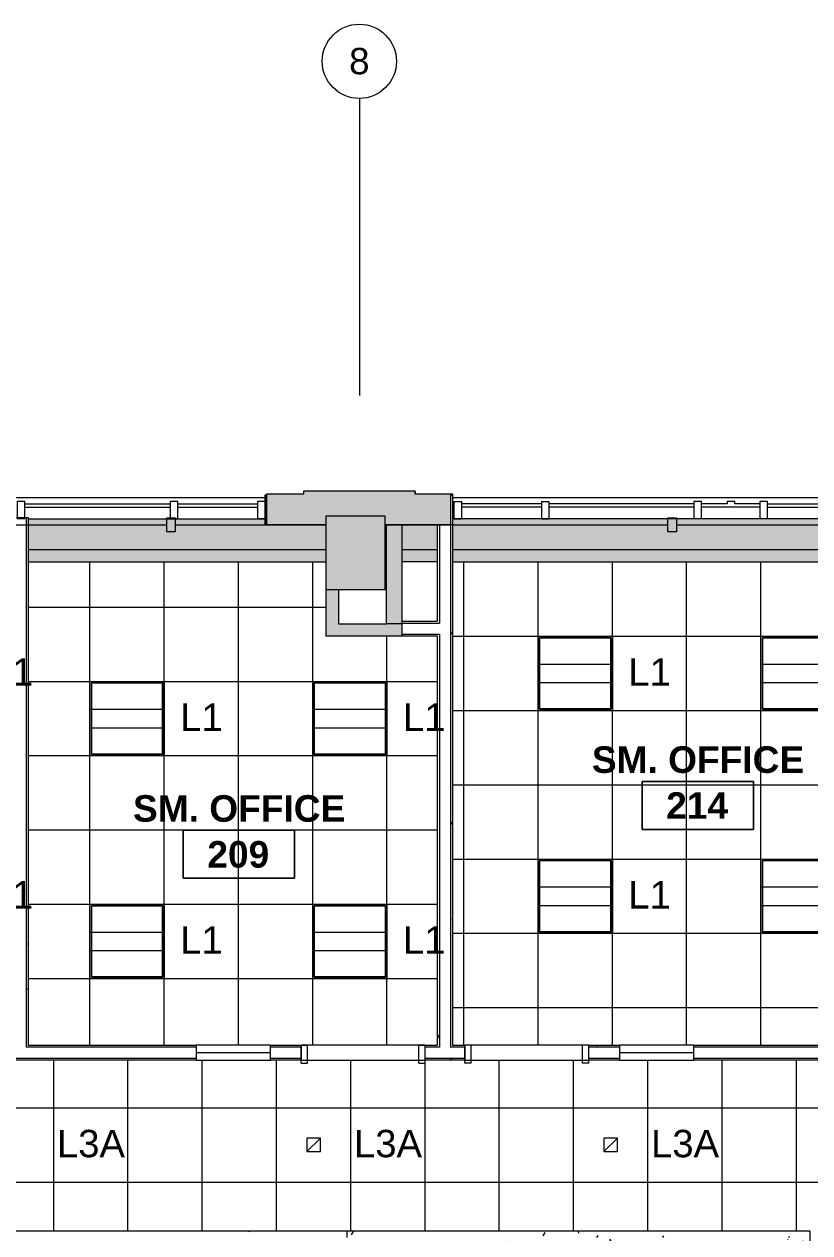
# Model space of a CAD drawing. Header units: inches. Extents: x 389 to 3083, y 11893 to 13691.
# Drawn here: x 2251.8 to 2505.7, y 13300.4 to 13691 of the extents above; entities that cross this region are included whole.
import ezdxf

# ---------------------------------------------------------------- set-up
doc = ezdxf.new("R2010")
doc.units = ezdxf.units.IN
doc.header["$MEASUREMENT"] = 0
for name, color, linetype, lineweight in [('X2$0$A-AREA-IDEN', 2, 'Continuous', 9), ('X2$0$A-CLNG', 13, 'Continuous', 13), ('X2$0$A-CLNG-PATT', 13, 'Continuous', 13), ('X2$0$A-Cols-Extr', 7, 'Continuous', 9), ('X2$0$A-DOOR', 31, 'Continuous', 13), ('X2$0$A-DOOR-FRAM', 31, 'Continuous', 20), ('X2$0$A-GLAZ', 151, 'Continuous', 13), ('X2$0$A-WALL', 113, 'Continuous', 13), ('X2$0$A-Wall-Extr', 7, 'Continuous', 9), ('X2$0$A-WALL-PATT', 111, 'Continuous', 13), ('X2$0$E-ELEC-FIXT', 91, 'Continuous', 9), ('X2$0$E-LITE-EQPM', 33, 'Continuous', 9), ('X2$0$E-LITE-EQPM-IDEN', 33, 'Continuous', 9), ('X2$0$I-WALL', 2, 'Continuous', 9), ('X2$0$Plaza America_Tower 1_2nd Floor -REVIT_dwg', 8, 'Continuous', 9), ('X2$0$S-COLS', 52, 'Continuous', 13), ('X2$0$S-GRID', 1, 'Continuous', 9), ('X2$0$S-GRID-IDEN', 1, 'Continuous', 9)]:
    doc.layers.add(name, color=color, linetype=linetype, lineweight=lineweight)
doc.styles.add('X2$0$Arial_3', font='arial.ttf', dxfattribs={"height": 8.851796})
doc.styles.add('X2$0$Swis721 Lt BT', font='swissl.ttf', dxfattribs={"height": 8.514638})
doc.styles.add('X2$0$Swis721 Lt BT_B', font='', dxfattribs={"height": 8.583975})
doc.styles.get('X2$0$Swis721 Lt BT_B').set_extended_font_data('Swis721 Lt BT', bold=True)
pattern_1 = [(0, (-24941.6016, 0), (30.72, 7.68), [1.267, -21.773, 1.267, -21.773, -122.88]), (0, (-24941.6016, 0), (30.72, 7.68), [-46.08, 1.267, -44.813, 1.267, -21.773, -53.76]), (0, (-24941.6016, 0), (30.72, 7.68), [-115.2, 1.267, -14.093, 1.267, -37.133]), (120, (-24930.0816, 3.84), (-22.0110751, 22.7643004), [1.267, -21.773, 1.267, -21.773, -122.88]), (120, (-24930.0816, 3.84), (-22.0110751, 22.7643004), [-46.08, 1.267, -44.813, 1.267, -21.773, -53.76]), (120, (-24930.0816, 3.84), (-22.0110751, 22.7643004), [-115.2, 1.267, -14.093, 1.267, -37.133]), (240, (-24926.2416, 19.2), (-8.7089249, -30.4443004), [1.267, -21.773, 1.267, -21.773, -122.88]), (240, (-24926.2416, 19.2), (-8.7089249, -30.4443004), [-46.08, 1.267, -44.813, 1.267, -21.773, -53.76]), (240, (-24926.2416, 19.2), (-8.7089249, -30.4443004), [-115.2, 1.267, -14.093, 1.267, -37.133])]
pattern_2 = [(0, (-24941.6016, 0), (15.36, 3.84), [1.267, -10.253, 1.267, -10.253, -61.44]), (0, (-24941.6016, 0), (15.36, 3.84), [-23.04, 1.267, -21.773, 1.267, -10.253, -26.88]), (0, (-24941.6016, 0), (15.36, 3.84), [-57.6, 1.267, -6.413, 1.267, -17.933]), (120, (-24935.8416, 1.92), (-11.00553755, 11.3821502), [1.267, -10.253, 1.267, -10.253, -61.44]), (120, (-24935.8416, 1.92), (-11.00553755, 11.3821502), [-23.04, 1.267, -21.773, 1.267, -10.253, -26.88]), (120, (-24935.8416, 1.92), (-11.00553755, 11.3821502), [-57.6, 1.267, -6.413, 1.267, -17.933]), (240, (-24933.9216, 9.6), (-4.35446245, -15.2221502), [1.267, -10.253, 1.267, -10.253, -61.44]), (240, (-24933.9216, 9.6), (-4.35446245, -15.2221502), [-23.04, 1.267, -21.773, 1.267, -10.253, -26.88]), (240, (-24933.9216, 9.6), (-4.35446245, -15.2221502), [-57.6, 1.267, -6.413, 1.267, -17.933])]

# ---------------------------------------------------------------- blocks, each defined once
blk = doc.blocks.new('X2$0$PS - Duplex - Duplex-4172790-FIRST FLOOR')
at = {"layer": 'X2$0$E-ELEC-FIXT'}
for p, q in [((1.375, 2.25), (-1.375, 2.25)), ((-1.375, 2.25), (-1.375, -2.25)), ((1.375, -2.25), (1.375, 2.25)), ((-1.375, -2.25), (1.375, -2.25))]:
    blk.add_line(p, q, dxfattribs=at)
blk = doc.blocks.new('X2$0$Plaza America_Tower 1_2nd Floor -REVIT_dwg-5250115-FIRST FLOOR')
at = {"layer": 'X2$0$A-Cols-Extr'}
for p, q in [((27310.49, 13509.26), (27309.99, 13509.26)), ((27310.49, 13508.11), (27309.99, 13508.11))]:
    blk.add_line(p, q, dxfattribs=at)
at = {"layer": 'X2$0$A-GLAZ'}
for p, q in [((27271.31, 13537.91), (27091.81, 13537.91)), ((27193.68, 13535.91), (27240.56, 13535.91)), ((27193.68, 13534.91), (27240.56, 13534.91)), ((27243.06, 13535.91), (27268.81, 13535.91)), ((27243.06, 13534.91), (27268.81, 13534.91)), ((27511.81, 13537.91), (27331.81, 13537.91)), ((27360.56, 13535.91), (27334.81, 13535.91)), ((27360.56, 13534.85), (27334.81, 13534.85)), ((27409.81, 13535.91), (27363.06, 13535.91)), ((27409.81, 13534.85), (27363.06, 13534.85)), ((27431.18, 13534.91), (27412.31, 13534.91)), ((27433.68, 13535.91), (27480.56, 13535.91)), ((27433.68, 13534.91), (27480.56, 13534.91)), ((27138.22, 13529.16), (27239.47, 13529.16)), ((27242.22, 13529.16), (27271.81, 13529.16)), ((27404.22, 13529.16), (27511.81, 13529.16))]:
    blk.add_line(p, q, dxfattribs=at)
at = {"layer": 'X2$0$A-GLAZ', "flags": 128}
for points in [[(27331.81, 13538.91), (27331.81, 13529.16), (27401.47, 13529.16)], [(27243.06, 13536.66), (27240.56, 13536.66), (27240.56, 13531.41)], [(27242.22, 13531.16), (27243.06, 13531.16), (27243.06, 13536.66)], [(27271.31, 13536.66), (27268.81, 13536.66), (27268.81, 13531.16), (27271.31, 13531.16)], [(27431.18, 13535.91), (27423.06, 13535.91), (27423.06, 13536.66), (27420.56, 13536.66), (27420.56, 13535.91), (27412.31, 13535.91)]]:
    blk.add_lwpolyline(points, dxfattribs=at)
for points in [[(27191.18, 13536.66), (27191.18, 13531.16), (27193.68, 13531.16), (27193.68, 13536.66)], [(27334.81, 13531.12), (27334.81, 13536.62), (27332.31, 13536.62), (27332.31, 13531.12)], [(27360.56, 13531.12), (27363.06, 13531.12), (27363.06, 13536.62), (27360.56, 13536.62)], [(27412.31, 13531.16), (27412.31, 13536.66), (27409.81, 13536.66), (27409.81, 13531.16)], [(27431.18, 13531.16), (27433.68, 13531.16), (27433.68, 13536.66), (27431.18, 13536.66)]]:
    blk.add_lwpolyline(points, close=True, dxfattribs=at)
at = {"layer": 'X2$0$A-Wall-Extr'}
for p, q in [((27271.31, 13538.91), (27271.81, 13538.91)), ((27331.24, 13538.91), (27331.81, 13538.91)), ((27290.99, 13529.16), (27271.81, 13529.16)), ((27331.81, 13529.16), (27315.49, 13529.16))]:
    blk.add_line(p, q, dxfattribs=at)
at = {"layer": 'X2$0$A-Wall-Extr', "flags": 128}
for points in [[(27290.99, 13529.16), (27271.31, 13529.16), (27271.31, 13538.91), (27271.31, 13529.16)], [(27331.24, 13538.91), (27331.81, 13538.91), (27331.81, 13529.16), (27315.49, 13529.16)], [(27319.65, 13539.91), (27319.81, 13539.91), (27319.81, 13539.17)], [(27319.65, 13539.91), (27319.81, 13539.91), (27319.81, 13539.17)]]:
    blk.add_lwpolyline(points, dxfattribs=at)
blk = doc.blocks.new('X2$0$Single Flush - OTJ_SOLIDFLUSH_ALUM-4900816-FIRST FLOOR')
at = {"layer": 'X2$0$A-DOOR-FRAM'}
for p, q in [((-20, -3.3125), (-20, 2.4375)), ((-20, 2.4375), (-18, 2.4375)), ((-18, -3.3125), (-18, 2.4375)), ((18.000004, -3.3125), (18.000004, 2.4375)), ((18.000004, 2.4375), (20.000004, 2.4375)), ((20.000004, -3.3125), (20.000004, 2.4375)), ((-20, -3.3125), (-18, -3.3125)), ((18.000004, -3.3125), (20.000004, -3.3125))]:
    blk.add_line(p, q, dxfattribs=at)
blk = doc.blocks.new('X2$0$Single Flush - OTJ_SOLIDFLUSH_ALUM-4900275-FIRST FLOOR')
at = {"layer": 'X2$0$A-DOOR-FRAM'}
for p, q in [((-20, 3.3125), (-20, -2.4375)), ((-20, 3.3125), (-18, 3.3125)), ((-18, 3.3125), (-18, -2.4375)), ((18.000004, 3.3125), (18.000004, -2.4375)), ((18.000004, 3.3125), (20.000004, 3.3125)), ((20.000004, 3.3125), (20.000004, -2.4375)), ((-20, -2.4375), (-18, -2.4375)), ((18.000004, -2.4375), (20.000004, -2.4375))]:
    blk.add_line(p, q, dxfattribs=at)
blk = doc.blocks.new('X2$0$Frameless opening with glazing - 24_ x 96_-4900874-FIRST FLOOR')
at = {"layer": 'X2$0$A-GLAZ'}
blk.add_line((-13.5, 0.0625), (10.5, 0.0625), dxfattribs=at)
blk = doc.blocks.new('X2$0$L-Ceiling Light - Linear Box - 2_x2_-4960925-FIRST FLOOR')
at = {"layer": 'X2$0$E-LITE-EQPM'}
for p, q in [((-12, -12), (-12, 12)), ((-12, 12), (12, 12)), ((-12, -12), (-12, 12)), ((-12, 12), (12, 12)), ((12, 12), (12, -12)), ((12, 12), (12, -12)), ((-11.5, -11.5), (-11.5, 11.5)), ((-11.5, 11.5), (11.5, 11.5)), ((11.5, 11.5), (-11.5, 11.5)), ((-11.5, 11.5), (-11.5, -11.5)), ((11.5, 11.5), (11.5, -11.5)), ((11.5, -11.5), (11.5, 11.5)), ((-12, 3), (12, 3)), ((-12, -3), (12, -3)), ((11.5, -11.5), (-11.5, -11.5)), ((-11.5, -11.5), (11.5, -11.5)), ((12, -12), (-12, -12)), ((12, -12), (-12, -12))]:
    blk.add_line(p, q, dxfattribs=at)
blk = doc.blocks.new('X2$0$Concrete-Rectangular-Column - 19 X 24-5195709-FIRST FLOOR')
at = {"layer": 'X2$0$S-COLS'}
blk.add_hatch(color=256, dxfattribs=at).paths.add_polyline_path([(-5.74, -12), (9.5, -12), (9.5, 12), (-9.5, 12), (-9.5, -12)], flags=0)
for p, q in [((-9.5, 12), (9.5, 12)), ((-9.5, -12), (-9.5, 12)), ((9.5, 12), (9.5, -12)), ((9.5, -12), (-9.5, -12))]:
    blk.add_line(p, q, dxfattribs=at)
blk = doc.blocks.new('X2$0$L-Recessed Square Downlight - 4_  black trim-5264487-FIRST FLOOR')
at = {"layer": 'X2$0$E-LITE-EQPM'}
for p, q in [((-2.1875, -2.1875), (-2.1875, 2.1875)), ((-2.1875, 2.1875), (2.1875, 2.1875)), ((-2.1875, 2.1875), (2.1875, -2.1875)), ((2.1875, 2.1875), (2.1875, -2.1875)), ((2.1875, -2.1875), (-2.1875, -2.1875))]:
    blk.add_line(p, q, dxfattribs=at)
blk = doc.blocks.new('X2$0$Grid - Grid Head - Circle-50561-FIRST FLOOR')
at = {"layer": 'X2$0$S-GRID-IDEN'}
blk.add_circle((0, 0), 0.125, dxfattribs=at)
blk = doc.blocks.new('X2$0$Room Tag - Room Name and Number-3379422-FIRST FLOOR')
at = {"layer": 'X2$0$A-AREA-IDEN'}
for p, q in [((-0.1881, -0.1636), (-0.1881, -0.0018)), ((-0.1881, -0.0018), (0.1869, -0.0018)), ((0.1869, -0.0018), (-0.1881, -0.0018)), ((-0.1881, -0.0018), (-0.1881, -0.1636)), ((0.1869, -0.0018), (0.1869, -0.1636)), ((0.1869, -0.1636), (0.1869, -0.0018)), ((0.1869, -0.1636), (-0.1881, -0.1636)), ((-0.1881, -0.1636), (0.1869, -0.1636))]:
    blk.add_line(p, q, dxfattribs=at)

msp = doc.modelspace()

# ---------------------------------------------------------------- hatches: boundary and pattern name
at = {"layer": 'X2$0$A-CLNG-PATT'}
h = msp.add_hatch(dxfattribs=at)
h.set_pattern_fill('FP2_63', color=256, style=0, pattern_type=2)
h.set_pattern_definition(pattern_2)
h.paths.add_polyline_path([(574.63, 12516.67), (577.72, 12516.67), (577.72, 12633.17), (567.72, 12633.17), (567.72, 12552.83), (569.72, 12552.83), (569.72, 12516.67), (573.72, 12516.67)], flags=0)
h.paths.add_polyline_path([(576.1, 12638.04), (577.72, 12638.04), (577.72, 12659.67), (569.72, 12659.67), (569.72, 12638.04), (571.19, 12638.04)], flags=0)
h.paths.add_polyline_path([(577.72, 12683.92), (577.72, 12819.17), (569.72, 12819.17), (569.72, 12791.67), (567.72, 12791.67), (567.72, 12711.33), (569.72, 12711.33), (569.75, 12683.92)], flags=0)
h.paths.add_polyline_path([(569.72, 12824.04), (577.72, 12824.04), (577.72, 12959.92), (569.97, 12959.92), (569.97, 12932.67), (567.72, 12932.67), (567.72, 12853.17), (569.72, 12853.17), (569.72, 12841.01)], flags=0)
h.paths.add_polyline_path([(570.06, 12983.92), (577.72, 12983.92), (577.72, 13090.98), (569.72, 13090.98), (569.72, 13090.17), (567.72, 13090.17), (567.72, 13011.17), (569.97, 13011.17), (569.97, 12983.92)], flags=0)
h.paths.add_polyline_path([(2950.45, 12992.42), (2950.45, 13011.17), (2952.7, 13011.17), (2952.7, 13091.67), (2950.72, 13091.67), (2950.72, 13151.67), (2952.7, 13151.67), (2952.7, 13232.1), (2950.7, 13232.1), (2950.69, 13232.17), (2950.45, 13232.17), (2950.45, 13278.35), (2946.22, 13278.35), (2946.22, 13096.69), (2950.62, 13096.69), (2950.62, 13091.81), (2946.22, 13091.81), (2946.22, 13091.42), (2942.7, 13091.42), (2942.7, 12992.42)], flags=0)
h.paths.add_polyline_path([(569.72, 13095.86), (577.72, 13095.86), (577.72, 13257.86), (569.72, 13257.86), (569.71, 13231.92), (567.71, 13231.92), (567.71, 13151.67), (569.72, 13151.67), (569.72, 13103.67)], flags=0)
h.paths.add_polyline_path([(574.96, 13262.73), (577.72, 13262.73), (577.72, 13278.92), (569.72, 13278.92), (569.72, 13262.73)], flags=0)
h.paths.add_polyline_path([(570.4, 13312.42), (577.72, 13312.42), (577.72, 13497.18), (570.06, 13497.18), (570.06, 13489.91), (567.72, 13489.91), (567.72, 13349.17), (569.72, 13349.17), (569.72, 13312.42)], flags=0)
h.paths.add_polyline_path([(2949.7, 13312.42), (2950.45, 13312.42), (2950.45, 13324.8), (2942.45, 13324.8), (2942.45, 13312.42), (2946.22, 13312.42)], flags=0)
h.paths.add_polyline_path([(2942.45, 13329.68), (2950.45, 13329.68), (2950.45, 13349.17), (2952.7, 13349.17), (2952.7, 13493.82), (2950.71, 13493.82), (2950.71, 13501.82), (2942.45, 13501.82), (2942.45, 13337.17)], flags=0)
h.paths.add_polyline_path([(2110.87, 13520.67), (2110.87, 13529.17), (2090.21, 13529.17), (2090.21, 13531.16), (2009.71, 13531.16), (2009.71, 13528.91), (2001.39, 13528.91), (2001.39, 13520.67), (2090.96, 13520.67)], flags=0)
h.paths.add_polyline_path([(1996.52, 13520.67), (1996.52, 13528.91), (1990.87, 13528.91), (1990.87, 13520.67)], flags=0)
h.paths.add_polyline_path([(2130.87, 13521.17), (2248.24, 13521.17), (2248.24, 13531.12), (2150.21, 13531.12), (2150.21, 13529.17), (2129.87, 13529.17), (2129.87, 13521.17)], flags=0)
h.paths.add_polyline_path([(2921.48, 13521.17), (2921.48, 13529.17), (2915.46, 13529.17), (2915.46, 13531.16), (2770.71, 13531.16), (2770.71, 13529.17), (2710.71, 13529.17), (2710.71, 13531.16), (2627.82, 13531.16), (2627.82, 13529.17), (2609.87, 13529.17), (2609.87, 13521.17), (2727.99, 13521.17), (2727.99, 13529.16), (2732.87, 13529.16), (2732.87, 13521.17), (2786.25, 13521.17)], flags=0)
h.paths.add_polyline_path([(2373.88, 13521.17), (2385.38, 13521.17), (2385.38, 13529.16), (2373.88, 13529.16)], flags=0)
h.paths.add_polyline_path([(2264.78, 13521.17), (2349.38, 13521.17), (2349.38, 13529.16), (2330.21, 13529.17), (2330.21, 13531.12), (2253.11, 13531.12), (2253.11, 13521.17)], flags=0)
h.paths.add_polyline_path([(2390.26, 13521.17), (2537.77, 13521.17), (2537.77, 13530.55), (2542.64, 13530.55), (2542.64, 13521.17), (2590.87, 13521.17), (2590.87, 13529.16), (2570.21, 13529.17), (2570.21, 13531.16), (2390.26, 13531.16), (2390.26, 13521.84)], flags=0)
h.paths.add_polyline_path([(1580.46, 13521.17), (1580.46, 13529.16), (1510.71, 13529.17), (1510.71, 13531.16), (1430.22, 13531.16), (1430.22, 13529.17), (1410.04, 13529.17), (1410.04, 13521.17), (1570.86, 13521.17)], flags=0)
h.paths.add_polyline_path([(1370.22, 13521.17), (1386.79, 13521.17), (1386.79, 13529.16), (1370.22, 13529.17), (1370.22, 13531.16), (1190.22, 13531.16), (1190.22, 13529.17), (1170.04, 13529.17), (1170.04, 13521.17), (1221.85, 13521.17)], flags=0)
h.paths.add_polyline_path([(700.38, 13521.17), (750.72, 13521.17), (750.72, 13531.17), (605.97, 13531.17), (605.97, 13529.17), (598.68, 13529.17), (598.68, 13521.17)], flags=0)
h.paths.add_polyline_path([(755.59, 13521.17), (910.7, 13521.17), (910.7, 13529.17), (890.22, 13529.17), (890.22, 13531.16), (810.72, 13531.16), (810.72, 13529.17), (755.59, 13529.17), (755.59, 13528.92)], flags=0)
h.paths.add_polyline_path([(929.7, 13521.17), (1048.53, 13521.17), (1048.53, 13531.16), (950.22, 13531.16), (950.22, 13529.17), (929.7, 13529.17), (929.7, 13528.94)], flags=0)
h.paths.add_polyline_path([(1053.41, 13521.17), (1151.04, 13521.17), (1151.04, 13529.17), (1130.22, 13529.17), (1130.22, 13531.16), (1053.41, 13531.16), (1053.41, 13526.1)], flags=0)
h.paths.add_polyline_path([(605.97, 13529.17), (605.97, 13529.17), (700.38, 13529.17)], flags=0)
h = msp.add_hatch(dxfattribs=at)
h.set_pattern_fill('FP2_63', color=256, style=0, pattern_type=2)
h.set_pattern_definition(pattern_2)
h.paths.add_polyline_path([(573.72, 12512.67), (581.72, 12512.67), (581.72, 12633.17), (577.72, 12633.17), (577.72, 12516.67), (569.72, 12516.67), (569.72, 12512.67)], flags=0)
h.paths.add_polyline_path([(577.72, 12638.04), (581.72, 12638.04), (581.72, 12659.67), (577.72, 12659.67)], flags=0)
h.paths.add_polyline_path([(581.72, 12983.92), (581.72, 13090.98), (577.72, 13090.98), (577.72, 12983.92)], flags=0)
h.paths.add_polyline_path([(2938.7, 12992.42), (2942.7, 12992.42), (2942.7, 13091.42), (2938.7, 13091.42), (2938.7, 13030.43)], flags=0)
h.paths.add_polyline_path([(577.72, 13095.86), (581.72, 13095.86), (581.72, 13257.86), (577.72, 13257.86), (577.72, 13148.41)], flags=0)
h.paths.add_polyline_path([(581.72, 13262.73), (581.72, 13278.92), (577.72, 13278.92), (577.72, 13262.73), (581.5, 13262.73)], flags=0)
h.paths.add_polyline_path([(581.72, 13312.42), (581.72, 13497.18), (577.72, 13497.18), (577.72, 13312.42)], flags=0)
h.paths.add_polyline_path([(2942.45, 13312.42), (2942.45, 13324.8), (2938.45, 13324.8), (2938.45, 13312.42)], flags=0)
h.paths.add_polyline_path([(2938.82, 13329.68), (2942.45, 13329.68), (2942.45, 13501.82), (2938.45, 13501.82), (2938.45, 13329.68)], flags=0)
h.paths.add_polyline_path([(2090.96, 13517.17), (2110.87, 13517.17), (2110.87, 13520.67), (2001.39, 13520.67), (2001.39, 13517.17), (2090.21, 13517.17)], flags=0)
h.paths.add_polyline_path([(2537.77, 13517.17), (2537.77, 13521.17), (2390.26, 13521.17), (2390.26, 13517.17), (2438.6, 13517.17)], flags=0)
h.paths.add_polyline_path([(2130.87, 13517.17), (2248.24, 13517.17), (2248.24, 13521.17), (2129.87, 13521.17), (2129.87, 13517.17)], flags=0)
h.paths.add_polyline_path([(2732.87, 13517.17), (2921.48, 13517.17), (2921.48, 13521.17), (2732.87, 13521.17), (2732.87, 13518.75)], flags=0)
h.paths.add_polyline_path([(2573.52, 13517.17), (2590.87, 13517.17), (2590.87, 13521.17), (2542.64, 13521.17), (2542.64, 13517.17), (2570.21, 13517.17)], flags=0)
h.paths.add_polyline_path([(1990.87, 13517.17), (1996.52, 13517.17), (1996.52, 13520.67), (1990.87, 13520.67), (1990.87, 13528.91), (1986.87, 13528.91), (1986.87, 13517.17)], flags=0)
h.paths.add_polyline_path([(2253.11, 13517.17), (2349.38, 13517.17), (2349.38, 13521.17), (2253.11, 13521.17), (2253.11, 13519.41)], flags=0)
h.paths.add_polyline_path([(2609.87, 13517.17), (2727.99, 13517.17), (2727.99, 13521.17), (2609.87, 13521.17)], flags=0)
h.paths.add_polyline_path([(2385.38, 13517.17), (2385.38, 13521.17), (2373.88, 13521.17), (2373.88, 13517.17)], flags=0)
h.paths.add_polyline_path([(1386.79, 13517.17), (1386.79, 13521.17), (1170.04, 13521.17), (1170.04, 13517.17), (1370.22, 13517.17)], flags=0)
h.paths.add_polyline_path([(1580.46, 13517.17), (1580.46, 13521.17), (1410.04, 13521.17), (1410.04, 13517.17), (1510.71, 13517.17)], flags=0)
h.paths.add_polyline_path([(750.72, 13517.17), (750.72, 13521.17), (598.68, 13521.17), (598.68, 13517.17), (700.38, 13517.17)], flags=0)
h.paths.add_polyline_path([(755.59, 13517.17), (910.7, 13517.17), (910.7, 13521.17), (755.59, 13521.17), (755.59, 13519.16)], flags=0)
h.paths.add_polyline_path([(1048.53, 13517.17), (1048.53, 13521.17), (929.7, 13521.17), (929.7, 13517.17), (1048.03, 13517.17)], flags=0)
h.paths.add_polyline_path([(1130.22, 13517.17), (1151.04, 13517.17), (1151.04, 13521.17), (1053.41, 13521.17), (1053.41, 13517.17)], flags=0)
h = msp.add_hatch(dxfattribs=at)
h.set_pattern_fill('FP2_1', color=256, style=0, pattern_type=2)
h.set_pattern_definition(pattern_1)
h.paths.add_polyline_path([(2505.71, 13192.05), (2505.72, 13192.05), (2505.72, 13300.99), (2356.11, 13300.99), (2356.11, 13298.8), (2503.53, 13298.8), (2503.53, 13192.05)], flags=0)
h.paths.add_polyline_path([(2500.84, 13192.05), (2503.03, 13192.05), (2503.03, 13298.3), (2356.11, 13298.3), (2356.11, 13295.86), (2500.84, 13295.86), (2500.84, 13192.48)], flags=0)
at = {"layer": 'X2$0$A-WALL-PATT'}
for points in [[(2342.21, 13529.17), (2342.21, 13539.17), (2330.21, 13539.17), (2330.21, 13529.17)], [(2373.88, 13529.17), (2378.04, 13529.17), (2378.04, 13540.17), (2342.21, 13540.17), (2342.21, 13529.17), (2349.38, 13529.17), (2349.38, 13532.11), (2368.38, 13532.11), (2368.38, 13529.17)], [(2378.04, 13529.17), (2389.63, 13529.17), (2389.63, 13539.17), (2378.04, 13539.17)], [(2368.88, 13497.16), (2373.88, 13497.16), (2373.88, 13529.16), (2368.88, 13529.16), (2368.88, 13502.33)], [(2351.69, 13493.16), (2353.38, 13493.16), (2353.38, 13508.11), (2349.38, 13508.11), (2349.38, 13493.16)], [(2373.88, 13493.16), (2373.88, 13497.16), (2353.38, 13497.16), (2353.38, 13493.16), (2368.88, 13493.16)]]:
    msp.add_hatch(color=256, dxfattribs=at).paths.add_polyline_path(points, flags=0)
h = msp.add_hatch(dxfattribs=at)
h.set_pattern_fill('FP2_1', color=256, style=0, pattern_type=2)
h.set_pattern_definition(pattern_1)
h.paths.add_polyline_path([(2389.63, 13360.99), (2390.26, 13360.99), (2390.26, 13539.17), (2389.63, 13539.17), (2389.63, 13384.36)], flags=0)
h = msp.add_hatch(dxfattribs=at)
h.set_pattern_fill('FP2_1', color=256, style=0, pattern_type=2)
h.set_pattern_definition(pattern_1)
h.paths.add_polyline_path([(2253.11, 13360.99), (2253.11, 13531.55), (2252.49, 13531.55), (2252.49, 13360.99)], flags=0)
h = msp.add_hatch(dxfattribs=at)
h.set_pattern_fill('FP2_1', color=256, style=0, pattern_type=2)
h.set_pattern_definition(pattern_1)
h.paths.add_polyline_path([(2386.01, 13360.99), (2386.01, 13493.79), (2385.38, 13493.79), (2385.38, 13360.99)], flags=0)
h.paths.add_polyline_path([(2385.38, 13497.41), (2386.01, 13497.41), (2386.01, 13529.17), (2385.38, 13529.16), (2385.38, 13498.04)], flags=0)
h = msp.add_hatch(dxfattribs=at)
h.set_pattern_fill('FP2_1', color=256, style=0, pattern_type=2)
h.set_pattern_definition(pattern_1)
h.paths.add_polyline_path([(2381.38, 13360.36), (2386.01, 13360.36), (2386.01, 13360.99), (2381.38, 13360.99)], flags=0)
h.paths.add_polyline_path([(2569.27, 13360.36), (2572.89, 13360.36), (2572.88, 13360.99), (2542.02, 13360.99), (2542.03, 13360.36), (2568.97, 13360.36)], flags=0)
h.paths.add_polyline_path([(2122.52, 13360.36), (2123.14, 13360.36), (2123.14, 13360.99), (2118.52, 13360.99), (2118.52, 13360.36)], flags=0)
h.paths.add_polyline_path([(2131.39, 13360.36), (2131.39, 13360.99), (2126.77, 13360.99), (2126.78, 13360.36), (2130.87, 13360.36)], flags=0)
h.paths.add_polyline_path([(2525.51, 13360.36), (2538.39, 13360.36), (2538.39, 13360.99), (2468.26, 13360.99), (2468.26, 13360.36), (2505.72, 13360.36)], flags=0)
h.paths.add_polyline_path([(2248.86, 13360.36), (2248.86, 13360.99), (2205.39, 13360.99), (2205.39, 13360.36), (2248.24, 13360.36)], flags=0)
h.paths.add_polyline_path([(2252.49, 13360.36), (2307.38, 13360.36), (2307.38, 13360.99), (2252.49, 13360.99)], flags=0)
h.paths.add_polyline_path([(2078.52, 13360.36), (2078.52, 13360.99), (2068.52, 13360.99), (2068.52, 13360.36)], flags=0)
h.paths.add_polyline_path([(2177.87, 13360.36), (2181.39, 13360.36), (2181.39, 13360.99), (2171.39, 13360.99), (2171.39, 13360.36)], flags=0)
h.paths.add_polyline_path([(2444.26, 13360.36), (2444.26, 13360.99), (2434.26, 13360.99), (2434.26, 13360.36), (2438.6, 13360.36)], flags=0)
h.paths.add_polyline_path([(2394.26, 13360.36), (2394.26, 13360.99), (2389.63, 13360.99), (2389.63, 13360.36), (2390.26, 13360.36)], flags=0)
h.paths.add_polyline_path([(2341.38, 13360.36), (2341.38, 13360.99), (2331.38, 13360.99), (2331.38, 13360.36)], flags=0)
h.paths.add_polyline_path([(2044.52, 13360.36), (2044.52, 13360.99), (2001.39, 13360.99), (2001.4, 13360.36), (2004.05, 13360.36)], flags=0)
h = msp.add_hatch(dxfattribs=at)
h.set_pattern_fill('FP2_1', color=256, style=0, pattern_type=2)
h.set_pattern_definition(pattern_1)
h.paths.add_polyline_path([(2505.72, 13356.11), (2568.64, 13356.11), (2568.64, 13356.74), (2468.26, 13356.74), (2468.26, 13356.11)], flags=0)
h.paths.add_polyline_path([(2044.52, 13356.11), (2044.52, 13356.74), (1997.14, 13356.74), (1997.14, 13356.11), (2004.05, 13356.11)], flags=0)
h.paths.add_polyline_path([(2068.52, 13356.11), (2078.52, 13356.11), (2078.52, 13356.74), (2068.52, 13356.74)], flags=0)
h.paths.add_polyline_path([(2126.89, 13356.11), (2131.39, 13356.11), (2131.39, 13356.74), (2118.52, 13356.74), (2118.52, 13356.11), (2126.77, 13356.11)], flags=0)
h.paths.add_polyline_path([(2205.39, 13356.11), (2307.38, 13356.11), (2307.38, 13356.74), (2205.39, 13356.74)], flags=0)
h.paths.add_polyline_path([(2444.26, 13356.11), (2444.26, 13356.74), (2434.26, 13356.74), (2434.26, 13356.11), (2438.6, 13356.11)], flags=0)
h.paths.add_polyline_path([(2171.39, 13356.11), (2181.39, 13356.11), (2181.39, 13356.74), (2171.39, 13356.74)], flags=0)
h.paths.add_polyline_path([(2394.26, 13356.11), (2394.26, 13356.74), (2381.38, 13356.74), (2381.38, 13356.11), (2390.26, 13356.11)], flags=0)
h.paths.add_polyline_path([(2331.38, 13356.11), (2341.38, 13356.11), (2341.38, 13356.74), (2331.38, 13356.74)], flags=0)
h = msp.add_hatch(dxfattribs=at)
h.set_pattern_fill('FP2_1', color=256, style=0, pattern_type=2)
h.set_pattern_definition(pattern_1)
h.paths.add_polyline_path([(2264.78, 13300.36), (2356.11, 13300.38), (2356.11, 13300.99), (2236.74, 13300.99), (2236.74, 13300.36), (2241.61, 13300.36)], flags=0)

# ---------------------------------------------------------------- linework, layer by layer
at = {"layer": 'X2$0$A-CLNG'}
for p, q in [((2253.11, 13531.12), (2330.21, 13531.12)), ((2390.26, 13531.16), (2570.21, 13531.16)), ((2330.21, 13529.16), (2349.38, 13529.16)), ((2373.88, 13529.16), (2385.38, 13529.16)), ((2253.11, 13521.17), (2349.38, 13521.17)), ((2373.88, 13521.17), (2385.38, 13521.17)), ((2390.26, 13521.17), (2537.77, 13521.17)), ((2253.11, 13517.17), (2349.38, 13517.17)), ((2385.38, 13517.17), (2373.88, 13517.17)), ((2390.26, 13517.17), (2537.77, 13517.17)), ((2356.11, 13300.99), (2505.72, 13300.99)), ((2505.72, 13300.99), (2505.72, 13192.05))]:
    msp.add_line(p, q, dxfattribs=at)
at = {"layer": 'X2$0$A-CLNG-PATT'}
for p, q in [((2273.07, 13360.99), (2273.07, 13517.17)), ((2297.07, 13360.99), (2297.07, 13517.17)), ((2321.07, 13360.99), (2321.07, 13517.17)), ((2345.07, 13360.99), (2345.07, 13517.17)), ((2390.26, 13517.17), (2537.77, 13517.17)), ((2393.9, 13360.99), (2393.9, 13517.17)), ((2417.9, 13360.99), (2417.9, 13517.17)), ((2441.9, 13360.99), (2441.9, 13517.17)), ((2465.9, 13360.99), (2465.9, 13517.17)), ((2489.9, 13360.99), (2489.9, 13517.17)), ((2253.11, 13502.58), (2349.38, 13502.58)), ((2369.07, 13360.99), (2369.07, 13493.16)), ((2390.26, 13493.17), (2537.77, 13493.17)), ((2253.11, 13478.58), (2385.38, 13478.58)), ((2390.26, 13469.17), (2537.77, 13469.17)), ((2253.11, 13454.58), (2385.38, 13454.58)), ((2390.26, 13445.17), (2537.77, 13445.17)), ((2253.11, 13430.58), (2385.38, 13430.58)), ((2390.26, 13421.17), (2537.77, 13421.17)), ((2253.11, 13406.58), (2385.38, 13406.58)), ((2390.26, 13397.17), (2537.77, 13397.17)), ((2253.11, 13382.58), (2385.38, 13382.58)), ((2390.26, 13373.17), (2537.77, 13373.17)), ((2261.36, 13300.99), (2261.36, 13356.11)), ((2285.36, 13300.99), (2285.36, 13356.11)), ((2309.36, 13300.99), (2309.36, 13356.11)), ((2333.36, 13300.99), (2333.36, 13356.11)), ((2357.36, 13300.99), (2357.36, 13356.11)), ((2381.36, 13300.99), (2381.36, 13356.11)), ((2405.36, 13300.99), (2405.36, 13356.11)), ((2429.36, 13300.99), (2429.36, 13356.11)), ((2453.36, 13300.99), (2453.36, 13356.11)), ((2477.36, 13300.99), (2477.36, 13356.11)), ((2501.36, 13300.99), (2501.36, 13356.11)), ((1837.21, 13340.73), (2568.64, 13340.73)), ((1837.21, 13316.73), (2568.77, 13316.73))]:
    msp.add_line(p, q, dxfattribs=at)
at = {"layer": 'X2$0$A-WALL'}
for p, q in [((2330.21, 13529.17), (2330.21, 13539.17)), ((2330.21, 13539.17), (2342.21, 13539.17)), ((2342.21, 13539.17), (2342.21, 13540.17)), ((2342.21, 13540.17), (2378.04, 13540.17)), ((2378.04, 13540.17), (2378.04, 13539.17)), ((2378.04, 13539.17), (2390.26, 13539.17)), ((2389.63, 13539.17), (2389.63, 13360.36)), ((2390.26, 13539.17), (2390.26, 13529.17)), ((2252.49, 13531.55), (2252.49, 13360.36)), ((2349.38, 13529.17), (2330.21, 13529.17)), ((2385.38, 13529.17), (2368.38, 13529.17)), ((2385.38, 13529.17), (2389.63, 13529.17)), ((2386.01, 13529.17), (2386.01, 13497.41)), ((2349.38, 13493.16), (2349.38, 13508.11)), ((2353.38, 13508.11), (2353.38, 13497.16)), ((2353.38, 13497.16), (2368.88, 13497.16)), ((2373.88, 13497.41), (2386.01, 13497.41)), ((2373.88, 13497.16), (2373.88, 13493.16)), ((2373.88, 13493.16), (2349.38, 13493.16)), ((2373.88, 13493.79), (2386.01, 13493.79)), ((2386.01, 13493.79), (2386.01, 13360.36)), ((2307.38, 13360.36), (2252.49, 13360.36)), ((2341.38, 13360.36), (2331.38, 13360.36)), ((2386.01, 13360.36), (2381.38, 13360.36)), ((2394.26, 13360.36), (2389.63, 13360.36)), ((2444.26, 13360.36), (2434.26, 13360.36)), ((2538.39, 13360.36), (2468.26, 13360.36)), ((2307.38, 13356.74), (2205.39, 13356.74)), ((2341.38, 13356.74), (2331.38, 13356.74)), ((2394.26, 13356.74), (2381.38, 13356.74)), ((2444.26, 13356.74), (2434.26, 13356.74)), ((2569.27, 13356.74), (2468.26, 13356.74))]:
    msp.add_line(p, q, dxfattribs=at)
at = {"layer": 'X2$0$I-WALL'}
for p, q in [((2248.24, 13531.55), (2253.11, 13531.55)), ((2253.11, 13531.55), (2253.11, 13360.99)), ((2368.88, 13497.16), (2368.88, 13529.16)), ((2368.88, 13529.16), (2373.88, 13529.16)), ((2373.88, 13529.16), (2373.88, 13497.16)), ((2385.38, 13498.04), (2385.38, 13529.17)), ((2390.26, 13529.17), (2390.26, 13360.99)), ((2373.88, 13497.16), (2368.88, 13497.16)), ((2373.88, 13498.04), (2385.38, 13498.04)), ((2385.38, 13493.16), (2373.88, 13493.16)), ((2385.38, 13360.99), (2385.38, 13493.16)), ((2253.11, 13360.99), (2307.38, 13360.99)), ((2307.38, 13360.99), (2307.38, 13356.11)), ((2331.38, 13360.99), (2307.38, 13360.99)), ((2331.38, 13360.99), (2341.38, 13360.99)), ((2331.38, 13356.11), (2331.38, 13360.99)), ((2341.38, 13360.99), (2341.38, 13356.11)), ((2381.38, 13360.99), (2341.38, 13360.99)), ((2381.38, 13360.99), (2385.38, 13360.99)), ((2381.38, 13356.11), (2381.38, 13360.99)), ((2390.26, 13360.99), (2394.26, 13360.99)), ((2394.26, 13360.99), (2394.26, 13356.11)), ((2434.26, 13360.99), (2394.26, 13360.99)), ((2434.26, 13360.99), (2444.26, 13360.99)), ((2434.26, 13356.11), (2434.26, 13360.99)), ((2444.26, 13360.99), (2444.26, 13356.11)), ((2468.26, 13360.99), (2444.26, 13360.99)), ((2468.26, 13360.99), (2537.77, 13360.99)), ((2468.26, 13356.11), (2468.26, 13360.99)), ((2307.38, 13356.11), (2205.39, 13356.11)), ((2307.38, 13356.11), (2331.38, 13356.11)), ((2341.38, 13356.11), (2331.38, 13356.11)), ((2341.38, 13356.11), (2381.38, 13356.11)), ((2394.26, 13356.11), (2381.38, 13356.11)), ((2394.26, 13356.11), (2434.26, 13356.11)), ((2444.26, 13356.11), (2434.26, 13356.11)), ((2444.26, 13356.11), (2468.26, 13356.11)), ((2568.64, 13356.11), (2468.26, 13356.11)), ((2236.74, 13300.99), (2356.11, 13300.99)), ((2356.11, 13300.99), (2356.11, 13298.8))]:
    msp.add_line(p, q, dxfattribs=at)
at = {"layer": 'X2$0$S-GRID'}
msp.add_line((2360.13, 13666.96), (2360.13, 13570.96), dxfattribs=at)

# ---------------------------------------------------------------- block references
at = {"layer": 'X2$0$A-AREA-IDEN', "xscale": 95.99999999999994, "yscale": 95.99999999999994, "zscale": 95.99999999999994}
for p in [(2469.57, 13446.44), (2321.28, 13430.66)]:
    msp.add_blockref('X2$0$Room Tag - Room Name and Number-3379422-FIRST FLOOR', p, dxfattribs=at)
at = {"layer": 'X2$0$A-DOOR'}
msp.add_blockref('X2$0$Single Flush - OTJ_SOLIDFLUSH_ALUM-4900816-FIRST FLOOR', (2361.38, 13358.55), dxfattribs=at)
at = {"layer": 'X2$0$A-DOOR', "rotation": 180}
msp.add_blockref('X2$0$Single Flush - OTJ_SOLIDFLUSH_ALUM-4900275-FIRST FLOOR', (2414.26, 13358.55), dxfattribs=at)
at = {"layer": 'X2$0$A-GLAZ'}
msp.add_blockref('X2$0$Frameless opening with glazing - 24_ x 96_-4900874-FIRST FLOOR', (2320.88, 13358.55), dxfattribs=at)
at = {"layer": 'X2$0$A-GLAZ', "rotation": 180}
msp.add_blockref('X2$0$Frameless opening with glazing - 24_ x 96_-4900874-FIRST FLOOR', (2454.76, 13358.55), dxfattribs=at)
at = {"layer": 'X2$0$E-ELEC-FIXT', "extrusion": (0, 0, -1), "rotation": 180}
for p in [(-2299.24, 13529.16), (-2461.24, 13529.16)]:
    msp.add_blockref('X2$0$PS - Duplex - Duplex-4172790-FIRST FLOOR', p, dxfattribs=at)
at = {"layer": 'X2$0$E-LITE-EQPM'}
for p in [(2429.9, 13481.17), (2501.9, 13481.17), (2285.07, 13466.58), (2357.07, 13466.58), (2429.9, 13409.17), (2501.9, 13409.17), (2285.07, 13394.58), (2357.07, 13394.58)]:
    msp.add_blockref('X2$0$L-Ceiling Light - Linear Box - 2_x2_-4960925-FIRST FLOOR', p, dxfattribs=at)
at = {"layer": 'X2$0$E-LITE-EQPM', "extrusion": (0, 0, -1), "rotation": 180}
for p in [(-2345.36, 13328.79), (-2441.36, 13328.79)]:
    msp.add_blockref('X2$0$L-Recessed Square Downlight - 4_  black trim-5264487-FIRST FLOOR', p, dxfattribs=at)
at = {"layer": 'X2$0$Plaza America_Tower 1_2nd Floor -REVIT_dwg'}
msp.add_blockref('X2$0$Plaza America_Tower 1_2nd Floor -REVIT_dwg-5250115-FIRST FLOOR', (-24941.6, 0), dxfattribs=at)
at = {"layer": 'X2$0$S-COLS'}
msp.add_blockref('X2$0$Concrete-Rectangular-Column - 19 X 24-5195709-FIRST FLOOR', (2358.88, 13520.11), dxfattribs=at)
at = {"layer": 'X2$0$S-GRID-IDEN', "xscale": 95.99999999999994, "yscale": 95.99999999999994, "zscale": 95.99999999999994, "rotation": 180}
msp.add_blockref('X2$0$Grid - Grid Head - Circle-50561-FIRST FLOOR', (2360.13, 13678.96), dxfattribs=at)

# ---------------------------------------------------------------- texts
at = {"layer": 'X2$0$A-AREA-IDEN', "char_height": 8.584, "attachment_point": 2, "line_spacing_factor": 0.998538, "style": 'X2$0$Swis721 Lt BT_B'}
for s, insert, width in [('SM. OFFICE', (2469.58, 13457.58), 77.76), ('SM. OFFICE', (2321.29, 13441.8), 77.76), ('214', (2469.29, 13442.75), 23.004), ('209', (2321.01, 13426.97), 23.004)]:
    msp.add_mtext(s, dxfattribs=dict(at, insert=insert, width=width))
at = {"layer": 'X2$0$E-LITE-EQPM-IDEN', "char_height": 8.852, "attachment_point": 2, "line_spacing_factor": 0.938532, "style": 'X2$0$Arial_3'}
for s, insert, width in [('L1', (2247.85, 13486.02), 16.416), ('L1', (2453.93, 13486.02), 16.416), ('L1', (2309.1, 13471.43), 16.416), ('L1', (2381.1, 13471.43), 16.416), ('L1', (2247.85, 13414.02), 16.416), ('L1', (2453.93, 13414.02), 16.416), ('L1', (2309.1, 13399.43), 16.416), ('L1', (2381.1, 13399.43), 16.416), ('L3A', (2273.4, 13333.64), 26.244), ('L3A', (2369.4, 13333.64), 26.244), ('L3A', (2465.4, 13333.64), 26.244)]:
    msp.add_mtext(s, dxfattribs=dict(at, insert=insert, width=width))

# ---------------------------------------------------------------- next in the draw order: texts
at = {"layer": 'X2$0$S-GRID-IDEN', "insert": (2360.13, 13683.29), "char_height": 8.51, "width": 7.56, "attachment_point": 2, "line_spacing_factor": 1.00667, "style": 'X2$0$Swis721 Lt BT', "bg_fill": 3, "box_fill_scale": 1.25, "bg_fill_color": 0, "bg_fill_transparency": 0}
msp.add_mtext('8', dxfattribs=at)

doc.saveas('drawing.dxf')
